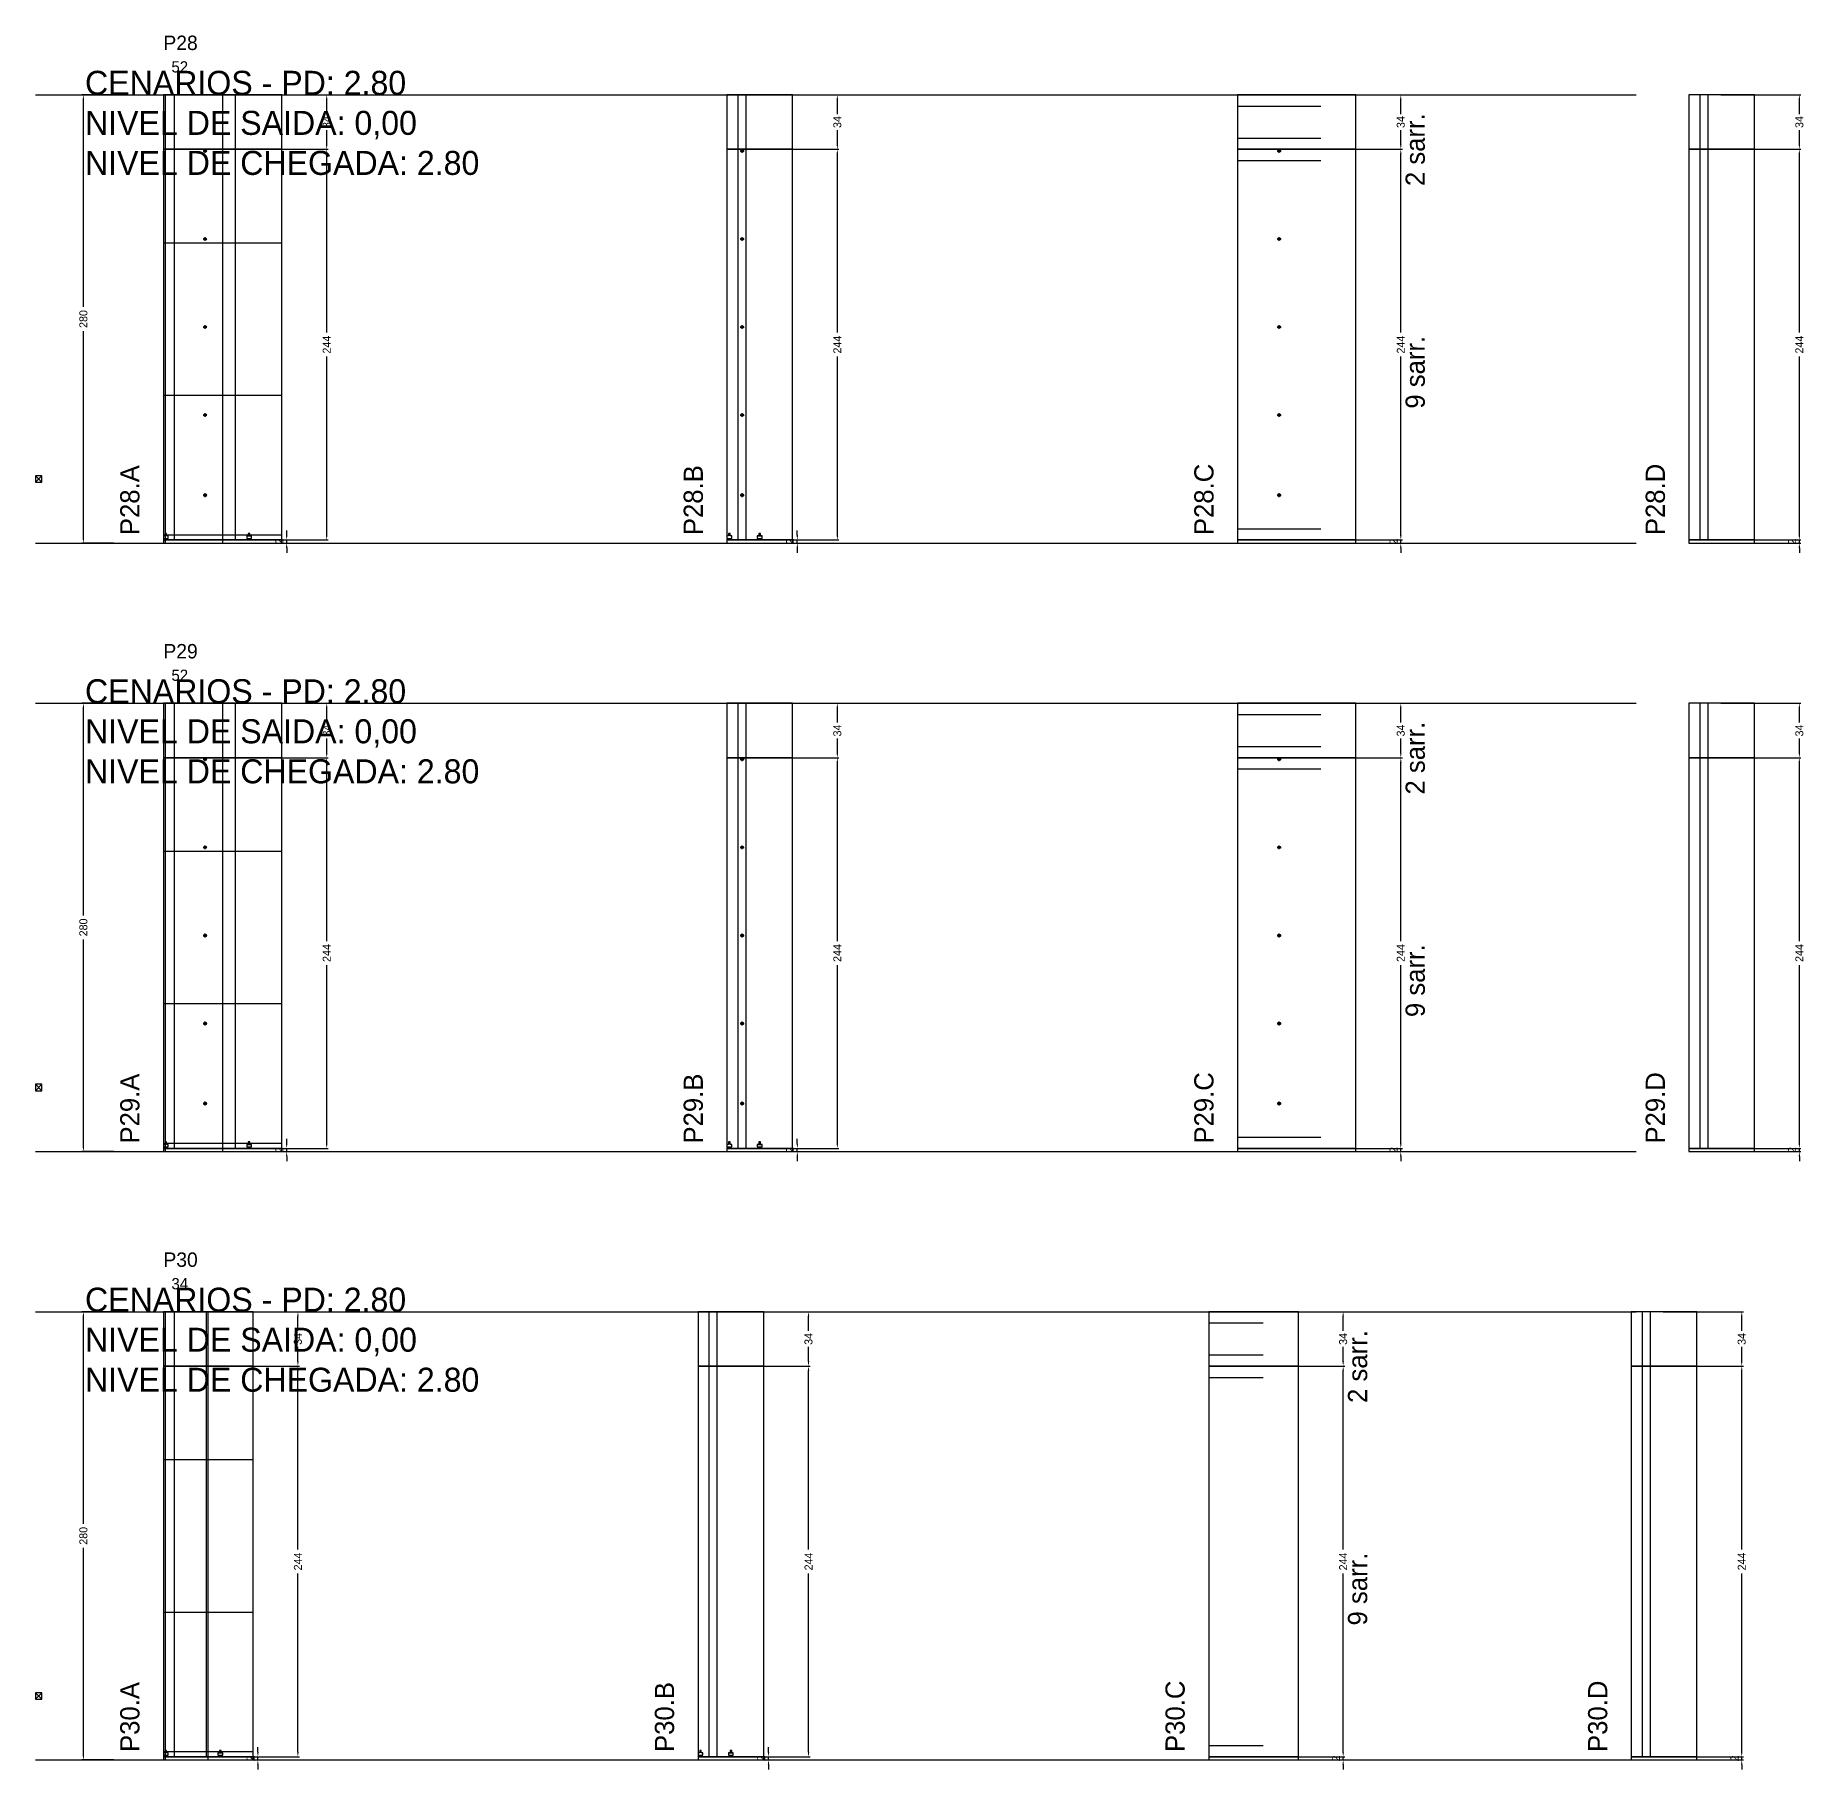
# Model space of a CAD drawing. Header units: centimetres. Extents: x -10500 to 4105, y -36866 to 295.
# Drawn here: x -7000 to -5895, y -11406 to -10323 of the extents above; entities that cross this region are included whole.
import ezdxf

# ---------------------------------------------------------------- set-up
doc = ezdxf.new("R2010")
doc.units = ezdxf.units.CM
doc.linetypes.add('DASHED', pattern=[2, -2])
for name, color, linetype in [('CHAPA', 140, 'Continuous'), ('COTA', 241, 'Continuous'), ('COTAS FURACAO', 16, 'Continuous'), ('Madeira', 30, 'Continuous'), ('NOMENCLATURA', 7, 'Continuous'), ('Nível', 160, 'Continuous'), ('Painéis', 200, 'Continuous'), ('Perfil Metálico', 150, 'Continuous'), ('SARR_2.2x7', 40, 'Continuous'), ('SARRAFO DE PRESSAO', 200, 'Continuous'), ('texto', 7, 'Continuous'), ('TEXTO_GERAL', 7, 'Continuous')]:
    doc.layers.add(name, color=color, linetype=linetype)
doc.dimstyles.new('PAINEL-NOVA', dxfattribs={"dimtxt": 5, "dimasz": 3, "dimexe": 1, "dimexo": 1, "dimgap": 1, "dimtad": 1, "dimcen": 2.5, "dimazin": 3, "dimtfac": 1, "dimtmove": 0, "dimatfit": 3})

# ---------------------------------------------------------------- blocks, each defined once
blk = doc.blocks.new('_CLOSEDFILLED')
at = {"color": 0, "linetype": 'BYBLOCK'}
blk.add_solid([(-1, 0.16), (0, 0), (-1, -0.16)], dxfattribs=at)
blk = doc.blocks.new('*D703')
for p, q in [((-6951, -10360), (-6971, -10360)), ((-6970, -10492.5), (-6970, -10363)), ((-6970, -10637), (-6970, -10507.5)), ((-6951, -10640), (-6971, -10640))]:
    blk.add_line(p, q)
at = {"layer": 'Defpoints'}
for p in [(-6950, -10360), (-6970, -10640), (-6950, -10640)]:
    blk.add_point(p, dxfattribs=at)
at = {"layer": 'COTA', "xscale": 3, "yscale": 3}
for p, rotation in [((-6970, -10360), 90), ((-6970, -10640), 270)]:
    blk.add_blockref('_CLOSEDFILLED', p, dxfattribs=dict(at, rotation=rotation))
at = {"layer": 'COTA', "insert": (-6970, -10500), "char_height": 5, "attachment_point": 5, "rotation": 90}
blk.add_mtext('280', dxfattribs=at)
blk = doc.blocks.new('MULDURA')
at = {"layer": 'Paineis'}
for p, q in [((0, 0), (4, 4)), ((4, 0), (0, 4))]:
    blk.add_line(p, q, dxfattribs=at)
blk.add_lwpolyline([(0, 0), (4, 0), (4, 4), (0, 4)], close=True, dxfattribs=at)
blk = doc.blocks.new('*D705')
for p, q in [((-6867, -10394), (-6817, -10394)), ((-6818, -10508.5), (-6818, -10397)), ((-6818, -10635), (-6818, -10523.5)), ((-6867, -10638), (-6817, -10638))]:
    blk.add_line(p, q)
at = {"layer": 'Defpoints'}
for p in [(-6868, -10394), (-6868, -10638), (-6818, -10638)]:
    blk.add_point(p, dxfattribs=at)
at = {"layer": 'COTA', "xscale": 3, "yscale": 3}
for p, rotation in [((-6818, -10394), 90), ((-6818, -10638), 270)]:
    blk.add_blockref('_CLOSEDFILLED', p, dxfattribs=dict(at, rotation=rotation))
at = {"layer": 'COTA', "insert": (-6818, -10516), "char_height": 5, "attachment_point": 5, "rotation": 90}
blk.add_mtext('244', dxfattribs=at)
blk = doc.blocks.new('*D706')
for p, q in [((-6867, -10360), (-6817, -10360)), ((-6818, -10372), (-6818, -10363)), ((-6818, -10391), (-6818, -10382)), ((-6867, -10394), (-6817, -10394))]:
    blk.add_line(p, q)
at = {"layer": 'Defpoints'}
for p in [(-6868, -10360), (-6868, -10394), (-6818, -10394)]:
    blk.add_point(p, dxfattribs=at)
at = {"layer": 'COTA', "xscale": 3, "yscale": 3}
for p, rotation in [((-6818, -10360), 90), ((-6818, -10394), 270)]:
    blk.add_blockref('_CLOSEDFILLED', p, dxfattribs=dict(at, rotation=rotation))
at = {"layer": 'COTA', "insert": (-6818, -10377), "char_height": 5, "attachment_point": 5, "rotation": 90}
blk.add_mtext('34', dxfattribs=at)
blk = doc.blocks.new('SLIPTEE')
at = {"layer": 'Paineis'}
blk.add_lwpolyline([(0, 0), (3, 0), (3, 1.5), (2, 1.5), (2, 3), (1, 3), (1, 1.5), (0, 1.5)], close=True, dxfattribs=at)
blk = doc.blocks.new('SLIPTDD')
at = {"layer": 'Paineis'}
blk.add_line((0, 1.5), (3, 1.5), dxfattribs=at)
blk.add_lwpolyline([(0, 0), (3, 0), (3, 1.5), (2, 1.5), (2, 3), (1, 3), (1, 1.5), (0, 1.5)], close=True, dxfattribs=at)
blk = doc.blocks.new('furacao')
at = {"layer": 'COTAS FURACAO'}
for p, q in [((-1.2, 0), (1.2, 0)), ((0, -1.2), (0, 1.2))]:
    blk.add_line(p, q, dxfattribs=at)
blk.add_circle((0, 0), 0.8, dxfattribs=at)
blk = doc.blocks.new('*D708')
for p, q in [((-6548, -10394), (-6498, -10394)), ((-6499, -10508.5), (-6499, -10397)), ((-6499, -10635), (-6499, -10523.5)), ((-6548, -10638), (-6498, -10638))]:
    blk.add_line(p, q)
at = {"layer": 'Defpoints'}
for p in [(-6549, -10394), (-6549, -10638), (-6499, -10638)]:
    blk.add_point(p, dxfattribs=at)
at = {"layer": 'COTA', "xscale": 3, "yscale": 3}
for p, rotation in [((-6499, -10394), 90), ((-6499, -10638), 270)]:
    blk.add_blockref('_CLOSEDFILLED', p, dxfattribs=dict(at, rotation=rotation))
at = {"layer": 'COTA', "insert": (-6499, -10516), "char_height": 5, "attachment_point": 5, "rotation": 90}
blk.add_mtext('244', dxfattribs=at)
blk = doc.blocks.new('*D709')
for p, q in [((-6548, -10360), (-6498, -10360)), ((-6499, -10372), (-6499, -10363)), ((-6499, -10391), (-6499, -10382)), ((-6548, -10394), (-6498, -10394))]:
    blk.add_line(p, q)
at = {"layer": 'Defpoints'}
for p in [(-6549, -10360), (-6549, -10394), (-6499, -10394)]:
    blk.add_point(p, dxfattribs=at)
at = {"layer": 'COTA', "xscale": 3, "yscale": 3}
for p, rotation in [((-6499, -10360), 90), ((-6499, -10394), 270)]:
    blk.add_blockref('_CLOSEDFILLED', p, dxfattribs=dict(at, rotation=rotation))
at = {"layer": 'COTA', "insert": (-6499, -10377), "char_height": 5, "attachment_point": 5, "rotation": 90}
blk.add_mtext('34', dxfattribs=at)
blk = doc.blocks.new('*D711')
for p, q in [((-6196, -10394), (-6146, -10394)), ((-6147, -10508.5), (-6147, -10397)), ((-6147, -10635), (-6147, -10523.5)), ((-6196, -10638), (-6146, -10638))]:
    blk.add_line(p, q)
at = {"layer": 'Defpoints'}
for p in [(-6197, -10394), (-6197, -10638), (-6147, -10638)]:
    blk.add_point(p, dxfattribs=at)
at = {"layer": 'COTA', "xscale": 3, "yscale": 3}
for p, rotation in [((-6147, -10394), 90), ((-6147, -10638), 270)]:
    blk.add_blockref('_CLOSEDFILLED', p, dxfattribs=dict(at, rotation=rotation))
at = {"layer": 'COTA', "insert": (-6147, -10516), "char_height": 5, "attachment_point": 5, "rotation": 90}
blk.add_mtext('244', dxfattribs=at)
blk = doc.blocks.new('*D712')
for p, q in [((-6196, -10360), (-6146, -10360)), ((-6147, -10372), (-6147, -10363)), ((-6147, -10391), (-6147, -10382)), ((-6196, -10394), (-6146, -10394))]:
    blk.add_line(p, q)
at = {"layer": 'Defpoints'}
for p in [(-6197, -10360), (-6197, -10394), (-6147, -10394)]:
    blk.add_point(p, dxfattribs=at)
at = {"layer": 'COTA', "xscale": 3, "yscale": 3}
for p, rotation in [((-6147, -10360), 90), ((-6147, -10394), 270)]:
    blk.add_blockref('_CLOSEDFILLED', p, dxfattribs=dict(at, rotation=rotation))
at = {"layer": 'COTA', "insert": (-6147, -10377), "char_height": 5, "attachment_point": 5, "rotation": 90}
blk.add_mtext('34', dxfattribs=at)
blk = doc.blocks.new('*D714')
for p, q in [((-5947, -10394), (-5897, -10394)), ((-5898, -10508.5), (-5898, -10397)), ((-5898, -10635), (-5898, -10523.5)), ((-5947, -10638), (-5897, -10638))]:
    blk.add_line(p, q)
at = {"layer": 'Defpoints'}
for p in [(-5948, -10394), (-5948, -10638), (-5898, -10638)]:
    blk.add_point(p, dxfattribs=at)
at = {"layer": 'COTA', "xscale": 3, "yscale": 3}
for p, rotation in [((-5898, -10394), 90), ((-5898, -10638), 270)]:
    blk.add_blockref('_CLOSEDFILLED', p, dxfattribs=dict(at, rotation=rotation))
at = {"layer": 'COTA', "insert": (-5898, -10516), "char_height": 5, "attachment_point": 5, "rotation": 90}
blk.add_mtext('244', dxfattribs=at)
blk = doc.blocks.new('*D715')
for p, q in [((-5947, -10360), (-5897, -10360)), ((-5898, -10372), (-5898, -10363)), ((-5898, -10391), (-5898, -10382)), ((-5947, -10394), (-5897, -10394))]:
    blk.add_line(p, q)
at = {"layer": 'Defpoints'}
for p in [(-5948, -10360), (-5948, -10394), (-5898, -10394)]:
    blk.add_point(p, dxfattribs=at)
at = {"layer": 'COTA', "xscale": 3, "yscale": 3}
for p, rotation in [((-5898, -10360), 90), ((-5898, -10394), 270)]:
    blk.add_blockref('_CLOSEDFILLED', p, dxfattribs=dict(at, rotation=rotation))
at = {"layer": 'COTA', "insert": (-5898, -10377), "char_height": 5, "attachment_point": 5, "rotation": 90}
blk.add_mtext('34', dxfattribs=at)
blk = doc.blocks.new('*D729')
for p, q in [((-6951, -10740), (-6971, -10740)), ((-6970, -10872.5), (-6970, -10743)), ((-6970, -11017), (-6970, -10887.5)), ((-6951, -11020), (-6971, -11020))]:
    blk.add_line(p, q)
at = {"layer": 'Defpoints'}
for p in [(-6950, -10740), (-6970, -11020), (-6950, -11020)]:
    blk.add_point(p, dxfattribs=at)
at = {"layer": 'COTA', "xscale": 3, "yscale": 3}
for p, rotation in [((-6970, -10740), 90), ((-6970, -11020), 270)]:
    blk.add_blockref('_CLOSEDFILLED', p, dxfattribs=dict(at, rotation=rotation))
at = {"layer": 'COTA', "insert": (-6970, -10880), "char_height": 5, "attachment_point": 5, "rotation": 90}
blk.add_mtext('280', dxfattribs=at)
blk = doc.blocks.new('*D731')
for p, q in [((-6867, -10774), (-6817, -10774)), ((-6818, -10888.5), (-6818, -10777)), ((-6818, -11015), (-6818, -10903.5)), ((-6867, -11018), (-6817, -11018))]:
    blk.add_line(p, q)
at = {"layer": 'Defpoints'}
for p in [(-6868, -10774), (-6868, -11018), (-6818, -11018)]:
    blk.add_point(p, dxfattribs=at)
at = {"layer": 'COTA', "xscale": 3, "yscale": 3}
for p, rotation in [((-6818, -10774), 90), ((-6818, -11018), 270)]:
    blk.add_blockref('_CLOSEDFILLED', p, dxfattribs=dict(at, rotation=rotation))
at = {"layer": 'COTA', "insert": (-6818, -10896), "char_height": 5, "attachment_point": 5, "rotation": 90}
blk.add_mtext('244', dxfattribs=at)
blk = doc.blocks.new('*D732')
for p, q in [((-6867, -10740), (-6817, -10740)), ((-6818, -10752), (-6818, -10743)), ((-6818, -10771), (-6818, -10762)), ((-6867, -10774), (-6817, -10774))]:
    blk.add_line(p, q)
at = {"layer": 'Defpoints'}
for p in [(-6868, -10740), (-6868, -10774), (-6818, -10774)]:
    blk.add_point(p, dxfattribs=at)
at = {"layer": 'COTA', "xscale": 3, "yscale": 3}
for p, rotation in [((-6818, -10740), 90), ((-6818, -10774), 270)]:
    blk.add_blockref('_CLOSEDFILLED', p, dxfattribs=dict(at, rotation=rotation))
at = {"layer": 'COTA', "insert": (-6818, -10757), "char_height": 5, "attachment_point": 5, "rotation": 90}
blk.add_mtext('34', dxfattribs=at)
blk = doc.blocks.new('*D734')
for p, q in [((-6548, -10774), (-6498, -10774)), ((-6499, -10888.5), (-6499, -10777)), ((-6499, -11015), (-6499, -10903.5)), ((-6548, -11018), (-6498, -11018))]:
    blk.add_line(p, q)
at = {"layer": 'Defpoints'}
for p in [(-6549, -10774), (-6549, -11018), (-6499, -11018)]:
    blk.add_point(p, dxfattribs=at)
at = {"layer": 'COTA', "xscale": 3, "yscale": 3}
for p, rotation in [((-6499, -10774), 90), ((-6499, -11018), 270)]:
    blk.add_blockref('_CLOSEDFILLED', p, dxfattribs=dict(at, rotation=rotation))
at = {"layer": 'COTA', "insert": (-6499, -10896), "char_height": 5, "attachment_point": 5, "rotation": 90}
blk.add_mtext('244', dxfattribs=at)
blk = doc.blocks.new('*D735')
for p, q in [((-6548, -10740), (-6498, -10740)), ((-6499, -10752), (-6499, -10743)), ((-6499, -10771), (-6499, -10762)), ((-6548, -10774), (-6498, -10774))]:
    blk.add_line(p, q)
at = {"layer": 'Defpoints'}
for p in [(-6549, -10740), (-6549, -10774), (-6499, -10774)]:
    blk.add_point(p, dxfattribs=at)
at = {"layer": 'COTA', "xscale": 3, "yscale": 3}
for p, rotation in [((-6499, -10740), 90), ((-6499, -10774), 270)]:
    blk.add_blockref('_CLOSEDFILLED', p, dxfattribs=dict(at, rotation=rotation))
at = {"layer": 'COTA', "insert": (-6499, -10757), "char_height": 5, "attachment_point": 5, "rotation": 90}
blk.add_mtext('34', dxfattribs=at)
blk = doc.blocks.new('*D737')
for p, q in [((-6196, -10774), (-6146, -10774)), ((-6147, -10888.5), (-6147, -10777)), ((-6147, -11015), (-6147, -10903.5)), ((-6196, -11018), (-6146, -11018))]:
    blk.add_line(p, q)
at = {"layer": 'Defpoints'}
for p in [(-6197, -10774), (-6197, -11018), (-6147, -11018)]:
    blk.add_point(p, dxfattribs=at)
at = {"layer": 'COTA', "xscale": 3, "yscale": 3}
for p, rotation in [((-6147, -10774), 90), ((-6147, -11018), 270)]:
    blk.add_blockref('_CLOSEDFILLED', p, dxfattribs=dict(at, rotation=rotation))
at = {"layer": 'COTA', "insert": (-6147, -10896), "char_height": 5, "attachment_point": 5, "rotation": 90}
blk.add_mtext('244', dxfattribs=at)
blk = doc.blocks.new('*D738')
for p, q in [((-6196, -10740), (-6146, -10740)), ((-6147, -10752), (-6147, -10743)), ((-6147, -10771), (-6147, -10762)), ((-6196, -10774), (-6146, -10774))]:
    blk.add_line(p, q)
at = {"layer": 'Defpoints'}
for p in [(-6197, -10740), (-6197, -10774), (-6147, -10774)]:
    blk.add_point(p, dxfattribs=at)
at = {"layer": 'COTA', "xscale": 3, "yscale": 3}
for p, rotation in [((-6147, -10740), 90), ((-6147, -10774), 270)]:
    blk.add_blockref('_CLOSEDFILLED', p, dxfattribs=dict(at, rotation=rotation))
at = {"layer": 'COTA', "insert": (-6147, -10757), "char_height": 5, "attachment_point": 5, "rotation": 90}
blk.add_mtext('34', dxfattribs=at)
blk = doc.blocks.new('*D740')
for p, q in [((-5947, -10774), (-5897, -10774)), ((-5898, -10888.5), (-5898, -10777)), ((-5898, -11015), (-5898, -10903.5)), ((-5947, -11018), (-5897, -11018))]:
    blk.add_line(p, q)
at = {"layer": 'Defpoints'}
for p in [(-5948, -10774), (-5948, -11018), (-5898, -11018)]:
    blk.add_point(p, dxfattribs=at)
at = {"layer": 'COTA', "xscale": 3, "yscale": 3}
for p, rotation in [((-5898, -10774), 90), ((-5898, -11018), 270)]:
    blk.add_blockref('_CLOSEDFILLED', p, dxfattribs=dict(at, rotation=rotation))
at = {"layer": 'COTA', "insert": (-5898, -10896), "char_height": 5, "attachment_point": 5, "rotation": 90}
blk.add_mtext('244', dxfattribs=at)
blk = doc.blocks.new('*D741')
for p, q in [((-5947, -10740), (-5897, -10740)), ((-5898, -10752), (-5898, -10743)), ((-5898, -10771), (-5898, -10762)), ((-5947, -10774), (-5897, -10774))]:
    blk.add_line(p, q)
at = {"layer": 'Defpoints'}
for p in [(-5948, -10740), (-5948, -10774), (-5898, -10774)]:
    blk.add_point(p, dxfattribs=at)
at = {"layer": 'COTA', "xscale": 3, "yscale": 3}
for p, rotation in [((-5898, -10740), 90), ((-5898, -10774), 270)]:
    blk.add_blockref('_CLOSEDFILLED', p, dxfattribs=dict(at, rotation=rotation))
at = {"layer": 'COTA', "insert": (-5898, -10757), "char_height": 5, "attachment_point": 5, "rotation": 90}
blk.add_mtext('34', dxfattribs=at)
blk = doc.blocks.new('*D755')
for p, q in [((-6951, -11120), (-6971, -11120)), ((-6970, -11252.5), (-6970, -11123)), ((-6970, -11397), (-6970, -11267.5)), ((-6951, -11400), (-6971, -11400))]:
    blk.add_line(p, q)
at = {"layer": 'Defpoints'}
for p in [(-6950, -11120), (-6970, -11400), (-6950, -11400)]:
    blk.add_point(p, dxfattribs=at)
at = {"layer": 'COTA', "xscale": 3, "yscale": 3}
for p, rotation in [((-6970, -11120), 90), ((-6970, -11400), 270)]:
    blk.add_blockref('_CLOSEDFILLED', p, dxfattribs=dict(at, rotation=rotation))
at = {"layer": 'COTA', "insert": (-6970, -11260), "char_height": 5, "attachment_point": 5, "rotation": 90}
blk.add_mtext('280', dxfattribs=at)
blk = doc.blocks.new('*D757')
for p, q in [((-6885, -11154), (-6835, -11154)), ((-6836, -11268.5), (-6836, -11157)), ((-6836, -11395), (-6836, -11283.5)), ((-6885, -11398), (-6835, -11398))]:
    blk.add_line(p, q)
at = {"layer": 'Defpoints'}
for p in [(-6886, -11154), (-6886, -11398), (-6836, -11398)]:
    blk.add_point(p, dxfattribs=at)
at = {"layer": 'COTA', "xscale": 3, "yscale": 3}
for p, rotation in [((-6836, -11154), 90), ((-6836, -11398), 270)]:
    blk.add_blockref('_CLOSEDFILLED', p, dxfattribs=dict(at, rotation=rotation))
at = {"layer": 'COTA', "insert": (-6836, -11276), "char_height": 5, "attachment_point": 5, "rotation": 90}
blk.add_mtext('244', dxfattribs=at)
blk = doc.blocks.new('*D758')
for p, q in [((-6885, -11120), (-6835, -11120)), ((-6836, -11132), (-6836, -11123)), ((-6836, -11151), (-6836, -11142)), ((-6885, -11154), (-6835, -11154))]:
    blk.add_line(p, q)
at = {"layer": 'Defpoints'}
for p in [(-6886, -11120), (-6886, -11154), (-6836, -11154)]:
    blk.add_point(p, dxfattribs=at)
at = {"layer": 'COTA', "xscale": 3, "yscale": 3}
for p, rotation in [((-6836, -11120), 90), ((-6836, -11154), 270)]:
    blk.add_blockref('_CLOSEDFILLED', p, dxfattribs=dict(at, rotation=rotation))
at = {"layer": 'COTA', "insert": (-6836, -11137), "char_height": 5, "attachment_point": 5, "rotation": 90}
blk.add_mtext('34', dxfattribs=at)
blk = doc.blocks.new('*D760')
for p, q in [((-6566, -11154), (-6516, -11154)), ((-6517, -11268.5), (-6517, -11157)), ((-6517, -11395), (-6517, -11283.5)), ((-6566, -11398), (-6516, -11398))]:
    blk.add_line(p, q)
at = {"layer": 'Defpoints'}
for p in [(-6567, -11154), (-6567, -11398), (-6517, -11398)]:
    blk.add_point(p, dxfattribs=at)
at = {"layer": 'COTA', "xscale": 3, "yscale": 3}
for p, rotation in [((-6517, -11154), 90), ((-6517, -11398), 270)]:
    blk.add_blockref('_CLOSEDFILLED', p, dxfattribs=dict(at, rotation=rotation))
at = {"layer": 'COTA', "insert": (-6517, -11276), "char_height": 5, "attachment_point": 5, "rotation": 90}
blk.add_mtext('244', dxfattribs=at)
blk = doc.blocks.new('*D761')
for p, q in [((-6566, -11120), (-6516, -11120)), ((-6517, -11132), (-6517, -11123)), ((-6517, -11151), (-6517, -11142)), ((-6566, -11154), (-6516, -11154))]:
    blk.add_line(p, q)
at = {"layer": 'Defpoints'}
for p in [(-6567, -11120), (-6567, -11154), (-6517, -11154)]:
    blk.add_point(p, dxfattribs=at)
at = {"layer": 'COTA', "xscale": 3, "yscale": 3}
for p, rotation in [((-6517, -11120), 90), ((-6517, -11154), 270)]:
    blk.add_blockref('_CLOSEDFILLED', p, dxfattribs=dict(at, rotation=rotation))
at = {"layer": 'COTA', "insert": (-6517, -11137), "char_height": 5, "attachment_point": 5, "rotation": 90}
blk.add_mtext('34', dxfattribs=at)
blk = doc.blocks.new('*D763')
for p, q in [((-6232, -11154), (-6182, -11154)), ((-6183, -11268.5), (-6183, -11157)), ((-6183, -11395), (-6183, -11283.5)), ((-6232, -11398), (-6182, -11398))]:
    blk.add_line(p, q)
at = {"layer": 'Defpoints'}
for p in [(-6233, -11154), (-6233, -11398), (-6183, -11398)]:
    blk.add_point(p, dxfattribs=at)
at = {"layer": 'COTA', "xscale": 3, "yscale": 3}
for p, rotation in [((-6183, -11154), 90), ((-6183, -11398), 270)]:
    blk.add_blockref('_CLOSEDFILLED', p, dxfattribs=dict(at, rotation=rotation))
at = {"layer": 'COTA', "insert": (-6183, -11276), "char_height": 5, "attachment_point": 5, "rotation": 90}
blk.add_mtext('244', dxfattribs=at)
blk = doc.blocks.new('*D764')
for p, q in [((-6232, -11120), (-6182, -11120)), ((-6183, -11132), (-6183, -11123)), ((-6183, -11151), (-6183, -11142)), ((-6232, -11154), (-6182, -11154))]:
    blk.add_line(p, q)
at = {"layer": 'Defpoints'}
for p in [(-6233, -11120), (-6233, -11154), (-6183, -11154)]:
    blk.add_point(p, dxfattribs=at)
at = {"layer": 'COTA', "xscale": 3, "yscale": 3}
for p, rotation in [((-6183, -11120), 90), ((-6183, -11154), 270)]:
    blk.add_blockref('_CLOSEDFILLED', p, dxfattribs=dict(at, rotation=rotation))
at = {"layer": 'COTA', "insert": (-6183, -11137), "char_height": 5, "attachment_point": 5, "rotation": 90}
blk.add_mtext('34', dxfattribs=at)
blk = doc.blocks.new('*D766')
for p, q in [((-5983, -11154), (-5933, -11154)), ((-5934, -11268.5), (-5934, -11157)), ((-5934, -11395), (-5934, -11283.5)), ((-5983, -11398), (-5933, -11398))]:
    blk.add_line(p, q)
at = {"layer": 'Defpoints'}
for p in [(-5984, -11154), (-5984, -11398), (-5934, -11398)]:
    blk.add_point(p, dxfattribs=at)
at = {"layer": 'COTA', "xscale": 3, "yscale": 3}
for p, rotation in [((-5934, -11154), 90), ((-5934, -11398), 270)]:
    blk.add_blockref('_CLOSEDFILLED', p, dxfattribs=dict(at, rotation=rotation))
at = {"layer": 'COTA', "insert": (-5934, -11276), "char_height": 5, "attachment_point": 5, "rotation": 90}
blk.add_mtext('244', dxfattribs=at)
blk = doc.blocks.new('*D767')
for p, q in [((-5983, -11120), (-5933, -11120)), ((-5934, -11132), (-5934, -11123)), ((-5934, -11151), (-5934, -11142)), ((-5983, -11154), (-5933, -11154))]:
    blk.add_line(p, q)
at = {"layer": 'Defpoints'}
for p in [(-5984, -11120), (-5984, -11154), (-5934, -11154)]:
    blk.add_point(p, dxfattribs=at)
at = {"layer": 'COTA', "xscale": 3, "yscale": 3}
for p, rotation in [((-5934, -11120), 90), ((-5934, -11154), 270)]:
    blk.add_blockref('_CLOSEDFILLED', p, dxfattribs=dict(at, rotation=rotation))
at = {"layer": 'COTA', "insert": (-5934, -11137), "char_height": 5, "attachment_point": 5, "rotation": 90}
blk.add_mtext('34', dxfattribs=at)

msp = doc.modelspace()

# ---------------------------------------------------------------- linework, layer by layer
at = {"layer": 'CHAPA'}
for points in [[(-6920, -10640), (-6918.8, -10640), (-6918.8, -10360), (-6920, -10360)], [(-6920, -11020), (-6918.8, -11020), (-6918.8, -10740), (-6920, -10740)], [(-6920, -11400), (-6918.8, -11400), (-6918.8, -11120), (-6920, -11120)]]:
    msp.add_lwpolyline(points, close=True, dxfattribs=at)
at = {"layer": 'Madeira'}
for points in [[(-6920, -10452.4), (-6846, -10452.4)], [(-6920, -10547.6), (-6846, -10547.6)], [(-6920, -10832.4), (-6846, -10832.4)], [(-6920, -10927.6), (-6846, -10927.6)], [(-6920, -11212.4), (-6864, -11212.4)], [(-6920, -11307.6), (-6864, -11307.6)]]:
    msp.add_lwpolyline(points, dxfattribs=at)
at = {"layer": 'Nível', "linetype": 'DASHED'}
for points in [[(-7000, -10360), (-6000, -10360)], [(-7000, -10640), (-6000, -10640)], [(-7000, -10740), (-6000, -10740)], [(-7000, -11020), (-6000, -11020)], [(-7000, -11120), (-6000, -11120)], [(-7000, -11400), (-6000, -11400)]]:
    msp.add_lwpolyline(points, dxfattribs=at)
at = {"layer": 'Painéis'}
for points in [[(-6920, -10394), (-6846, -10394), (-6846, -10360), (-6920, -10360)], [(-6920, -10640), (-6846, -10640), (-6846, -10360), (-6920, -10360)], [(-6568, -10394), (-6527, -10394), (-6527, -10360), (-6568, -10360)], [(-6249, -10394), (-6175, -10394), (-6175, -10360), (-6249, -10360)], [(-5967, -10394), (-5926, -10394), (-5926, -10360), (-5967, -10360)], [(-6920, -10638), (-6846, -10638), (-6846, -10394), (-6920, -10394)], [(-6568, -10638), (-6527, -10638), (-6527, -10394), (-6568, -10394)], [(-6249, -10638), (-6175, -10638), (-6175, -10394), (-6249, -10394)], [(-5967, -10638), (-5926, -10638), (-5926, -10394), (-5967, -10394)], [(-6920, -10640), (-6846, -10640), (-6846, -10638), (-6920, -10638)], [(-6568, -10640), (-6527, -10640), (-6527, -10638), (-6568, -10638)], [(-6249, -10640), (-6175, -10640), (-6175, -10638), (-6249, -10638)], [(-5967, -10640), (-5926, -10640), (-5926, -10638), (-5967, -10638)], [(-6920, -10774), (-6846, -10774), (-6846, -10740), (-6920, -10740)], [(-6920, -11020), (-6846, -11020), (-6846, -10740), (-6920, -10740)], [(-6568, -10774), (-6527, -10774), (-6527, -10740), (-6568, -10740)], [(-6249, -10774), (-6175, -10774), (-6175, -10740), (-6249, -10740)], [(-5967, -10774), (-5926, -10774), (-5926, -10740), (-5967, -10740)], [(-6920, -11018), (-6846, -11018), (-6846, -10774), (-6920, -10774)], [(-6568, -11018), (-6527, -11018), (-6527, -10774), (-6568, -10774)], [(-6249, -11018), (-6175, -11018), (-6175, -10774), (-6249, -10774)], [(-5967, -11018), (-5926, -11018), (-5926, -10774), (-5967, -10774)], [(-6920, -11020), (-6846, -11020), (-6846, -11018), (-6920, -11018)], [(-6568, -11020), (-6527, -11020), (-6527, -11018), (-6568, -11018)], [(-6249, -11020), (-6175, -11020), (-6175, -11018), (-6249, -11018)], [(-5967, -11020), (-5926, -11020), (-5926, -11018), (-5967, -11018)], [(-6920, -11154), (-6864, -11154), (-6864, -11120), (-6920, -11120)], [(-6920, -11400), (-6864, -11400), (-6864, -11120), (-6920, -11120)], [(-6586, -11154), (-6545, -11154), (-6545, -11120), (-6586, -11120)], [(-6267, -11154), (-6211, -11154), (-6211, -11120), (-6267, -11120)], [(-6003, -11154), (-5962, -11154), (-5962, -11120), (-6003, -11120)], [(-6920, -11398), (-6864, -11398), (-6864, -11154), (-6920, -11154)], [(-6586, -11398), (-6545, -11398), (-6545, -11154), (-6586, -11154)], [(-6267, -11398), (-6211, -11398), (-6211, -11154), (-6267, -11154)], [(-6003, -11398), (-5962, -11398), (-5962, -11154), (-6003, -11154)], [(-6920, -11400), (-6864, -11400), (-6864, -11398), (-6920, -11398)], [(-6586, -11400), (-6545, -11400), (-6545, -11398), (-6586, -11398)], [(-6267, -11400), (-6211, -11400), (-6211, -11398), (-6267, -11398)], [(-6003, -11400), (-5962, -11400), (-5962, -11398), (-6003, -11398)]]:
    msp.add_lwpolyline(points, close=True, dxfattribs=at)
at = {"layer": 'Perfil Metálico'}
for p, q in [((-6883, -10640), (-6883, -10360)), ((-6883, -11020), (-6883, -10740)), ((-6892, -11400), (-6892, -11120))]:
    msp.add_line(p, q, dxfattribs=at)
at = {"layer": 'SARR_2.2x7'}
for points in [[(-6913, -10394), (-6913, -10360)], [(-6875, -10394), (-6875, -10360)], [(-6561, -10394), (-6561, -10360)], [(-6556, -10394), (-6556, -10360)], [(-6249, -10367), (-6197, -10367)], [(-5960, -10394), (-5960, -10360)], [(-5955, -10394), (-5955, -10360)], [(-6249, -10387), (-6197, -10387)], [(-6249, -10401), (-6197, -10401)], [(-6249, -10631), (-6197, -10631)], [(-6913, -10774), (-6913, -10740)], [(-6875, -10774), (-6875, -10740)], [(-6561, -10774), (-6561, -10740)], [(-6556, -10774), (-6556, -10740)], [(-5960, -10774), (-5960, -10740)], [(-5955, -10774), (-5955, -10740)], [(-6249, -10747), (-6197, -10747)], [(-6249, -10767), (-6197, -10767)], [(-6249, -10781), (-6197, -10781)], [(-6249, -11011), (-6197, -11011)], [(-6913, -11154), (-6913, -11120)], [(-6893, -11154), (-6893, -11120)], [(-6579, -11154), (-6579, -11120)], [(-6574, -11154), (-6574, -11120)], [(-6267, -11127), (-6233, -11127)], [(-5996, -11154), (-5996, -11120)], [(-5991, -11154), (-5991, -11120)], [(-6267, -11147), (-6233, -11147)], [(-6267, -11161), (-6233, -11161)], [(-6267, -11391), (-6233, -11391)]]:
    msp.add_lwpolyline(points, dxfattribs=at)
at = {"layer": 'SARR_2.2x7', "linetype": 'DASHED'}
for points in [[(-6913, -10638), (-6913, -10394)], [(-6875, -10638), (-6875, -10394)], [(-6561, -10638), (-6561, -10394)], [(-6556, -10638), (-6556, -10394)], [(-5960, -10638), (-5960, -10394)], [(-5955, -10638), (-5955, -10394)], [(-6913, -11018), (-6913, -10774)], [(-6875, -11018), (-6875, -10774)], [(-6561, -11018), (-6561, -10774)], [(-6556, -11018), (-6556, -10774)], [(-5960, -11018), (-5960, -10774)], [(-5955, -11018), (-5955, -10774)], [(-6913, -11398), (-6913, -11154)], [(-6893, -11398), (-6893, -11154)], [(-6579, -11398), (-6579, -11154)], [(-6574, -11398), (-6574, -11154)], [(-5996, -11398), (-5996, -11154)], [(-5991, -11398), (-5991, -11154)]]:
    msp.add_lwpolyline(points, dxfattribs=at)
at = {"layer": 'SARRAFO DE PRESSAO'}
for points in [[(-6920, -10640), (-6846, -10640), (-6846, -10635), (-6920, -10635)], [(-6920, -11020), (-6846, -11020), (-6846, -11015), (-6920, -11015)], [(-6920, -11400), (-6864, -11400), (-6864, -11395), (-6920, -11395)]]:
    msp.add_lwpolyline(points, close=True, dxfattribs=at)

# ---------------------------------------------------------------- block references
at = {"layer": 'COTA'}
for name, p in [('furacao', (-6894, -10395)), ('furacao', (-6558.5, -10395)), ('furacao', (-6223, -10395)), ('furacao', (-6894, -10450)), ('furacao', (-6558.5, -10450)), ('furacao', (-6223, -10450)), ('furacao', (-6894, -10505)), ('furacao', (-6558.5, -10505)), ('furacao', (-6223, -10505)), ('furacao', (-6894, -10560)), ('furacao', (-6558.5, -10560)), ('furacao', (-6223, -10560)), ('MULDURA', (-7000, -10602)), ('furacao', (-6894, -10610)), ('furacao', (-6558.5, -10610)), ('furacao', (-6223, -10610)), ('SLIPTEE', (-6920, -10637)), ('SLIPTDD', (-6868, -10637)), ('SLIPTEE', (-6568, -10637)), ('SLIPTDD', (-6549, -10637)), ('furacao', (-6894, -10775)), ('furacao', (-6558.5, -10775)), ('furacao', (-6223, -10775)), ('furacao', (-6894, -10830)), ('furacao', (-6558.5, -10830)), ('furacao', (-6223, -10830)), ('furacao', (-6894, -10885)), ('furacao', (-6558.5, -10885)), ('furacao', (-6223, -10885)), ('furacao', (-6894, -10940)), ('furacao', (-6558.5, -10940)), ('furacao', (-6223, -10940)), ('MULDURA', (-7000, -10982)), ('furacao', (-6894, -10990)), ('furacao', (-6558.5, -10990)), ('furacao', (-6223, -10990)), ('SLIPTEE', (-6920, -11017)), ('SLIPTDD', (-6868, -11017)), ('SLIPTEE', (-6568, -11017)), ('SLIPTDD', (-6549, -11017)), ('MULDURA', (-7000, -11362)), ('SLIPTEE', (-6920, -11397)), ('SLIPTDD', (-6886, -11397)), ('SLIPTEE', (-6586, -11397)), ('SLIPTDD', (-6567, -11397))]:
    msp.add_blockref(name, p, dxfattribs=at)

# ---------------------------------------------------------------- texts
at = {"layer": 'NOMENCLATURA'}
for s, p in [('CENARIOS - PD: 2.80', (-6969, -10360)), ('NIVEL DE SAIDA: 0,00', (-6969, -10385)), ('NIVEL DE CHEGADA: 2.80', (-6969, -10410)), ('CENARIOS - PD: 2.80', (-6969, -10740)), ('NIVEL DE SAIDA: 0,00', (-6969, -10765)), ('NIVEL DE CHEGADA: 2.80', (-6969, -10790)), ('CENARIOS - PD: 2.80', (-6969, -11120)), ('NIVEL DE SAIDA: 0,00', (-6969, -11145)), ('NIVEL DE CHEGADA: 2.80', (-6969, -11170))]:
    msp.add_text(s, height=15, dxfattribs=at).set_placement(p)
for s, p in [('2 sarr.', (-6132, -10417)), ('9 sarr.', (-6132, -10556)), ('P28.A', (-6935, -10635)), ('P28.B', (-6583, -10635)), ('P28.C', (-6264, -10635)), ('P28.D', (-5982, -10635)), ('2 sarr.', (-6132, -10797)), ('9 sarr.', (-6132, -10936)), ('P29.A', (-6935, -11015)), ('P29.B', (-6583, -11015)), ('P29.C', (-6264, -11015)), ('P29.D', (-5982, -11015)), ('2 sarr.', (-6168, -11177)), ('9 sarr.', (-6168, -11316)), ('P30.C', (-6282, -11395)), ('P30.D', (-6018, -11395)), ('P30.A', (-6935, -11395)), ('P30.B', (-6601, -11395))]:
    msp.add_text(s, height=12, rotation=90, dxfattribs=at).set_placement(p)
at = {"layer": 'texto'}
for s, p in [('52', (-6915, -10346)), ('52', (-6915, -10726)), ('34', (-6915, -11106))]:
    msp.add_text(s, height=7, dxfattribs=at).set_placement(p)
at = {"layer": 'TEXTO_GERAL'}
for s, p in [('P28', (-6920, -10332)), ('P29', (-6920, -10712)), ('P30', (-6920, -11092))]:
    msp.add_text(s, height=9, dxfattribs=at).set_placement(p)

# ---------------------------------------------------------------- dimensions: what is measured, and where the dimension line sits
at = {"layer": 'COTA'}
for base, p1, p2, picture, middle in [((-6970, -10640), (-6950, -10640), (-6950, -10360), '*D703', (-6970, -10500)), ((-6818, -10394), (-6868, -10394), (-6868, -10360), '*D706', (-6818, -10377)), ((-6499, -10394), (-6549, -10394), (-6549, -10360), '*D709', (-6499, -10377)), ((-6147, -10394), (-6197, -10394), (-6197, -10360), '*D712', (-6147, -10377)), ((-5898, -10394), (-5948, -10394), (-5948, -10360), '*D715', (-5898, -10377)), ((-6818, -10638), (-6868, -10638), (-6868, -10394), '*D705', (-6818, -10516)), ((-6499, -10638), (-6549, -10638), (-6549, -10394), '*D708', (-6499, -10516)), ((-6147, -10638), (-6197, -10638), (-6197, -10394), '*D711', (-6147, -10516)), ((-5898, -10638), (-5948, -10638), (-5948, -10394), '*D714', (-5898, -10516)), ((-6970, -11020), (-6950, -11020), (-6950, -10740), '*D729', (-6970, -10880)), ((-6818, -10774), (-6868, -10774), (-6868, -10740), '*D732', (-6818, -10757)), ((-6499, -10774), (-6549, -10774), (-6549, -10740), '*D735', (-6499, -10757)), ((-6147, -10774), (-6197, -10774), (-6197, -10740), '*D738', (-6147, -10757)), ((-5898, -10774), (-5948, -10774), (-5948, -10740), '*D741', (-5898, -10757)), ((-6818, -11018), (-6868, -11018), (-6868, -10774), '*D731', (-6818, -10896)), ((-6499, -11018), (-6549, -11018), (-6549, -10774), '*D734', (-6499, -10896)), ((-6147, -11018), (-6197, -11018), (-6197, -10774), '*D737', (-6147, -10896)), ((-5898, -11018), (-5948, -11018), (-5948, -10774), '*D740', (-5898, -10896)), ((-6970, -11400), (-6950, -11400), (-6950, -11120), '*D755', (-6970, -11260)), ((-6836, -11154), (-6886, -11154), (-6886, -11120), '*D758', (-6836, -11137)), ((-6517, -11154), (-6567, -11154), (-6567, -11120), '*D761', (-6517, -11137)), ((-6183, -11154), (-6233, -11154), (-6233, -11120), '*D764', (-6183, -11137)), ((-5934, -11154), (-5984, -11154), (-5984, -11120), '*D767', (-5934, -11137)), ((-6836, -11398), (-6886, -11398), (-6886, -11154), '*D757', (-6836, -11276)), ((-6517, -11398), (-6567, -11398), (-6567, -11154), '*D760', (-6517, -11276)), ((-6183, -11398), (-6233, -11398), (-6233, -11154), '*D763', (-6183, -11276)), ((-5934, -11398), (-5984, -11398), (-5984, -11154), '*D766', (-5934, -11276))]:
    dim = msp.add_linear_dim(base=base, p1=p1, p2=p2, angle=90, dimstyle='PAINEL-NOVA', dxfattribs=at)
    dim.commit()
    dim.dimension.update_dxf_attribs({"geometry": picture, "text_midpoint": middle})
for base, p1, p2 in [((-6843, -10640), (-6868, -10640), (-6868, -10638)), ((-6524, -10640), (-6549, -10640), (-6549, -10638)), ((-6147, -10640), (-6197, -10640), (-6197, -10638)), ((-5898, -10640), (-5948, -10640), (-5948, -10638)), ((-6843, -11020), (-6868, -11020), (-6868, -11018)), ((-6524, -11020), (-6549, -11020), (-6549, -11018)), ((-6147, -11020), (-6197, -11020), (-6197, -11018)), ((-5898, -11020), (-5948, -11020), (-5948, -11018)), ((-6861, -11400), (-6886, -11400), (-6886, -11398)), ((-6542, -11400), (-6567, -11400), (-6567, -11398)), ((-6183, -11400), (-6233, -11400), (-6233, -11398)), ((-5934, -11400), (-5984, -11400), (-5984, -11398))]:
    msp.add_linear_dim(base=base, p1=p1, p2=p2, angle=90, dimstyle='PAINEL-NOVA', dxfattribs=at).render()

doc.saveas('drawing.dxf')
